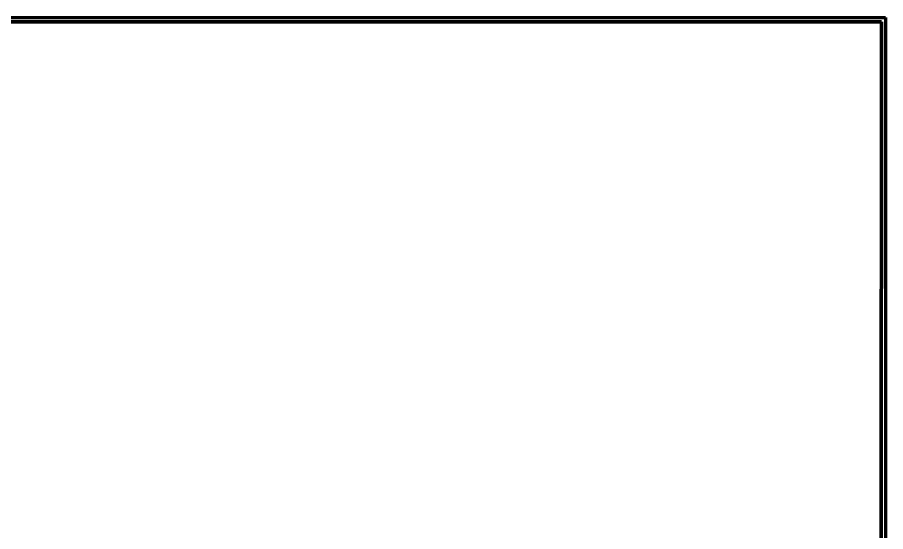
# Model space of a CAD drawing. Header units: millimetres. Extents: x 0 to 7.9, y 0 to 11.
# Drawn here: x 5.168 to 7.875, y 9.426 to 11.028 of the extents above; entities that cross this region are included whole.
import ezdxf

# ---------------------------------------------------------------- set-up
doc = ezdxf.new("R2010")
doc.units = ezdxf.units.MM
doc.layers.add('color#010101ff', color=7, linetype='CONTINUOUS', lineweight=100)
doc.layers.add('color#ffffffff', color=7, linetype='CONTINUOUS', lineweight=100)

msp = doc.modelspace()

# ---------------------------------------------------------------- linework, layer by layer
at = {"layer": 'color#010101ff'}
for p, q in [((0, 11.0278), (7.875, 11.0278)), ((7.875, 11.0278), (7.875, 0)), ((7.8616, 11.0137), (0.0134, 11.0133)), ((7.8611, 0.014), (7.8616, 11.0137))]:
    msp.add_line(p, q, dxfattribs=at)
at = {"layer": 'color#ffffffff'}
for p, q in [((0.0134, 11.0133), (7.8616, 11.0137)), ((7.8616, 11.0137), (7.8611, 0.014))]:
    msp.add_line(p, q, dxfattribs=at)

doc.saveas('drawing.dxf')
